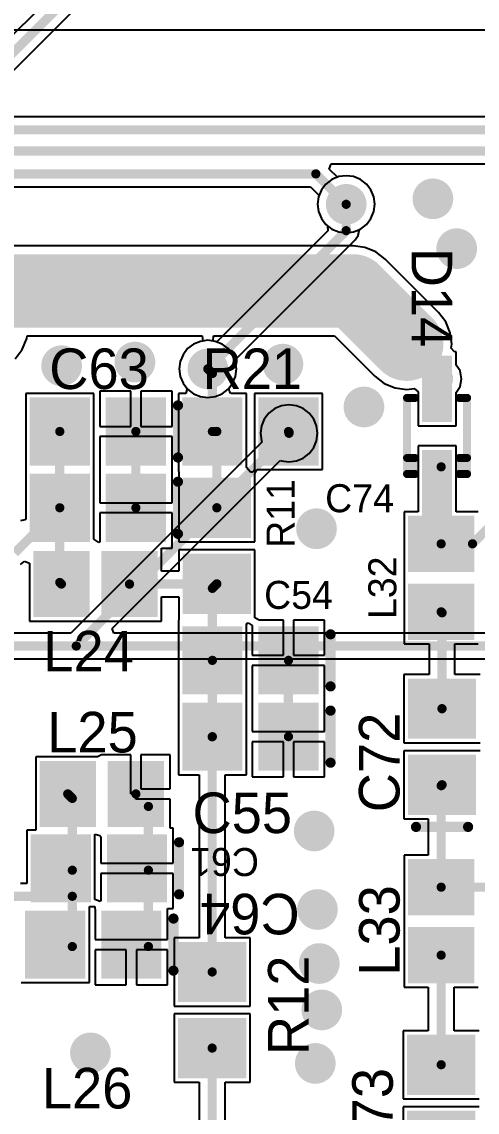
# Model space of a CAD drawing. Header units: millimetres. Extents: x 0 to 7.36, y -3.03 to 0.
# Drawn here: x 4.147 to 4.594, y -2.395 to -1.323 of the extents above; entities that cross this region are included whole.
import ezdxf

# ---------------------------------------------------------------- set-up
doc = ezdxf.new("R2010")
doc.units = ezdxf.units.MM
doc.header["$MEASUREMENT"] = 0
for name, color, linetype in [('BottomLayer', 5, 'Continuous'), ('MultiLayer', 9, 'Continuous'), ('TopLayer', 1, 'Continuous'), ('TopOverlay', 2, 'Continuous'), ('TopPaste', 8, 'Continuous'), ('TopSolder', 216, 'Continuous'), ('ViaHoleLayer', 16, 'Continuous')]:
    doc.layers.add(name, color=color, linetype=linetype)

# ---------------------------------------------------------------- blocks, each defined once
blk = doc.blocks.new('RES_0805_57')
at = {"layer": 'TopLayer'}
for points in [[(-0.063, -0.0295), (-0.0118, -0.0295), (-0.063, 0.0295), (-0.0118, 0.0295)], [(0.0118, -0.0295), (0.063, -0.0295), (0.0118, 0.0295), (0.063, 0.0295)]]:
    blk.add_solid(points, dxfattribs=at)
at = {"layer": 'TopPaste'}
for points in [[(-0.063, -0.0295), (-0.0118, -0.0295), (-0.063, 0.0295), (-0.0118, 0.0295)], [(0.0118, -0.0295), (0.063, -0.0295), (0.0118, 0.0295), (0.063, 0.0295)]]:
    blk.add_solid(points, dxfattribs=at)
at = {"layer": 'TopSolder'}
for points in [[(-0.067, -0.0335), (-0.0078, -0.0335), (-0.067, 0.0335), (-0.0078, 0.0335)], [(0.0078, -0.0335), (0.067, -0.0335), (0.0078, 0.0335), (0.067, 0.0335)]]:
    blk.add_solid(points, dxfattribs=at)
blk = doc.blocks.new('RES_0805_60')
at = {"layer": 'TopLayer'}
for points in [[(-0.063, -0.0295), (-0.0118, -0.0295), (-0.063, 0.0295), (-0.0118, 0.0295)], [(0.0118, -0.0295), (0.063, -0.0295), (0.0118, 0.0295), (0.063, 0.0295)]]:
    blk.add_solid(points, dxfattribs=at)
at = {"layer": 'TopPaste'}
for points in [[(-0.063, -0.0295), (-0.0118, -0.0295), (-0.063, 0.0295), (-0.0118, 0.0295)], [(0.0118, -0.0295), (0.063, -0.0295), (0.0118, 0.0295), (0.063, 0.0295)]]:
    blk.add_solid(points, dxfattribs=at)
at = {"layer": 'TopSolder'}
for points in [[(-0.067, -0.0335), (-0.0078, -0.0335), (-0.067, 0.0335), (-0.0078, 0.0335)], [(0.0078, -0.0335), (0.067, -0.0335), (0.0078, 0.0335), (0.067, 0.0335)]]:
    blk.add_solid(points, dxfattribs=at)
blk = doc.blocks.new('CAP_0805_74')
at = {"layer": 'TopLayer'}
for points in [[(-0.0551, -0.0295), (-0.0039, -0.0295), (-0.0551, 0.0295), (-0.0039, 0.0295)], [(0.0197, -0.0295), (0.0709, -0.0295), (0.0197, 0.0295), (0.0709, 0.0295)]]:
    blk.add_solid(points, dxfattribs=at)
at = {"layer": 'TopOverlay', "const_width": 0.01}
blk.add_lwpolyline([(-0.0709, 0.0256), (-0.0709, -0.0256)], dxfattribs=at)
at = {"layer": 'TopOverlay', "const_width": 0.005}
for points in [[(-0.0734, 0.0256, 1), (-0.0684, 0.0256, 1)], [(-0.0734, -0.0256, 1), (-0.0684, -0.0256, 1)]]:
    blk.add_lwpolyline(points, format="xyb", close=True, dxfattribs=at)
at = {"layer": 'TopPaste'}
for points in [[(-0.0551, -0.0295), (-0.0039, -0.0295), (-0.0551, 0.0295), (-0.0039, 0.0295)], [(0.0197, -0.0295), (0.0709, -0.0295), (0.0197, 0.0295), (0.0709, 0.0295)]]:
    blk.add_solid(points, dxfattribs=at)
at = {"layer": 'TopSolder'}
for points in [[(-0.0591, -0.0335), (0.0001, -0.0335), (-0.0591, 0.0335), (0.0001, 0.0335)], [(0.0157, -0.0335), (0.0749, -0.0335), (0.0157, 0.0335), (0.0749, 0.0335)]]:
    blk.add_solid(points, dxfattribs=at)
blk = doc.blocks.new('RES_0805_139')
at = {"layer": 'TopLayer'}
for points in [[(-0.063, -0.0295), (-0.0118, -0.0295), (-0.063, 0.0295), (-0.0118, 0.0295)], [(0.0118, -0.0295), (0.063, -0.0295), (0.0118, 0.0295), (0.063, 0.0295)]]:
    blk.add_solid(points, dxfattribs=at)
at = {"layer": 'TopPaste'}
for points in [[(-0.063, -0.0295), (-0.0118, -0.0295), (-0.063, 0.0295), (-0.0118, 0.0295)], [(0.0118, -0.0295), (0.063, -0.0295), (0.0118, 0.0295), (0.063, 0.0295)]]:
    blk.add_solid(points, dxfattribs=at)
at = {"layer": 'TopSolder'}
for points in [[(-0.067, -0.0335), (-0.0078, -0.0335), (-0.067, 0.0335), (-0.0078, 0.0335)], [(0.0078, -0.0335), (0.067, -0.0335), (0.0078, 0.0335), (0.067, 0.0335)]]:
    blk.add_solid(points, dxfattribs=at)
blk = doc.blocks.new('CAP_0805_141')
at = {"layer": 'TopLayer'}
for points in [[(-0.0551, -0.0295), (-0.0039, -0.0295), (-0.0551, 0.0295), (-0.0039, 0.0295)], [(0.0197, -0.0295), (0.0709, -0.0295), (0.0197, 0.0295), (0.0709, 0.0295)]]:
    blk.add_solid(points, dxfattribs=at)
at = {"layer": 'TopOverlay', "const_width": 0.01}
blk.add_lwpolyline([(-0.0709, 0.0256), (-0.0709, -0.0256)], dxfattribs=at)
at = {"layer": 'TopOverlay', "const_width": 0.005}
for points in [[(-0.0734, 0.0256, 1), (-0.0684, 0.0256, 1)], [(-0.0734, -0.0256, 1), (-0.0684, -0.0256, 1)]]:
    blk.add_lwpolyline(points, format="xyb", close=True, dxfattribs=at)
at = {"layer": 'TopPaste'}
for points in [[(-0.0551, -0.0295), (-0.0039, -0.0295), (-0.0551, 0.0295), (-0.0039, 0.0295)], [(0.0197, -0.0295), (0.0709, -0.0295), (0.0197, 0.0295), (0.0709, 0.0295)]]:
    blk.add_solid(points, dxfattribs=at)
at = {"layer": 'TopSolder'}
for points in [[(-0.0591, -0.0335), (0.0001, -0.0335), (-0.0591, 0.0335), (0.0001, 0.0335)], [(0.0157, -0.0335), (0.0749, -0.0335), (0.0157, 0.0335), (0.0749, 0.0335)]]:
    blk.add_solid(points, dxfattribs=at)
blk = doc.blocks.new('CAP_0805_146')
at = {"layer": 'TopLayer'}
for points in [[(-0.0551, -0.0295), (-0.0039, -0.0295), (-0.0551, 0.0295), (-0.0039, 0.0295)], [(0.0197, -0.0295), (0.0709, -0.0295), (0.0197, 0.0295), (0.0709, 0.0295)]]:
    blk.add_solid(points, dxfattribs=at)
at = {"layer": 'TopOverlay', "const_width": 0.01}
blk.add_lwpolyline([(-0.0709, 0.0256), (-0.0709, -0.0256)], dxfattribs=at)
at = {"layer": 'TopOverlay', "const_width": 0.005}
for points in [[(-0.0734, 0.0256, 1), (-0.0684, 0.0256, 1)], [(-0.0734, -0.0256, 1), (-0.0684, -0.0256, 1)]]:
    blk.add_lwpolyline(points, format="xyb", close=True, dxfattribs=at)
at = {"layer": 'TopPaste'}
for points in [[(-0.0551, -0.0295), (-0.0039, -0.0295), (-0.0551, 0.0295), (-0.0039, 0.0295)], [(0.0197, -0.0295), (0.0709, -0.0295), (0.0197, 0.0295), (0.0709, 0.0295)]]:
    blk.add_solid(points, dxfattribs=at)
at = {"layer": 'TopSolder'}
for points in [[(-0.0591, -0.0335), (0.0001, -0.0335), (-0.0591, 0.0335), (0.0001, 0.0335)], [(0.0157, -0.0335), (0.0749, -0.0335), (0.0157, 0.0335), (0.0749, 0.0335)]]:
    blk.add_solid(points, dxfattribs=at)
blk = doc.blocks.new('CAP_0805_147')
at = {"layer": 'TopLayer'}
for points in [[(-0.0551, -0.0295), (-0.0039, -0.0295), (-0.0551, 0.0295), (-0.0039, 0.0295)], [(0.0197, -0.0295), (0.0709, -0.0295), (0.0197, 0.0295), (0.0709, 0.0295)]]:
    blk.add_solid(points, dxfattribs=at)
at = {"layer": 'TopOverlay', "const_width": 0.01}
blk.add_lwpolyline([(-0.0709, 0.0256), (-0.0709, -0.0256)], dxfattribs=at)
at = {"layer": 'TopOverlay', "const_width": 0.005}
for points in [[(-0.0734, 0.0256, 1), (-0.0684, 0.0256, 1)], [(-0.0734, -0.0256, 1), (-0.0684, -0.0256, 1)]]:
    blk.add_lwpolyline(points, format="xyb", close=True, dxfattribs=at)
at = {"layer": 'TopPaste'}
for points in [[(-0.0551, -0.0295), (-0.0039, -0.0295), (-0.0551, 0.0295), (-0.0039, 0.0295)], [(0.0197, -0.0295), (0.0709, -0.0295), (0.0197, 0.0295), (0.0709, 0.0295)]]:
    blk.add_solid(points, dxfattribs=at)
at = {"layer": 'TopSolder'}
for points in [[(-0.0591, -0.0335), (0.0001, -0.0335), (-0.0591, 0.0335), (0.0001, 0.0335)], [(0.0157, -0.0335), (0.0749, -0.0335), (0.0157, 0.0335), (0.0749, 0.0335)]]:
    blk.add_solid(points, dxfattribs=at)
blk = doc.blocks.new('SOD_323_192')
at = {"layer": 'TopLayer'}
for points in [[(-0.0748, -0.0108), (-0.0177, -0.0108), (-0.0748, 0.0108), (-0.0177, 0.0108)], [(0.0177, -0.0108), (0.0748, -0.0108), (0.0177, 0.0108), (0.0748, 0.0108)]]:
    blk.add_solid(points, dxfattribs=at)
at = {"layer": 'TopOverlay', "const_width": 0.00787}
for points in [[(0.0374, 0.0295), (-0.0374, 0.0295)], [(-0.0374, 0.0217), (-0.0374, 0.0295)], [(0.0217, 0.0217), (0.0217, 0.0295)], [(0.0374, 0.0217), (0.0374, 0.0295)], [(0.0374, 0.0217), (0.0217, 0.0217)], [(-0.0374, -0.0295), (-0.0374, -0.0217)], [(0.0374, -0.0217), (0.0217, -0.0217)], [(0.0217, -0.0295), (0.0217, -0.0217)], [(0.0374, -0.0295), (0.0374, -0.0217)], [(0.0374, -0.0295), (-0.0374, -0.0295)]]:
    blk.add_lwpolyline(points, dxfattribs=at)
at = {"layer": 'TopOverlay', "const_width": 0.00394}
for points in [[(-0.0394, 0.0295, 1), (-0.0354, 0.0295, 1)], [(-0.0394, 0.0295, 1), (-0.0354, 0.0295, 1)], [(0.0197, 0.0295, 1), (0.0236, 0.0295, 1)], [(0.0354, 0.0295, 1), (0.0394, 0.0295, 1)], [(0.0354, 0.0295, 1), (0.0394, 0.0295, 1)], [(-0.0394, 0.0217, 1), (-0.0354, 0.0217, 1)], [(0.0197, 0.0217, 1), (0.0236, 0.0217, 1)], [(0.0197, 0.0217, 1), (0.0236, 0.0217, 1)], [(0.0354, 0.0217, 1), (0.0394, 0.0217, 1)], [(0.0354, 0.0217, 1), (0.0394, 0.0217, 1)], [(-0.0394, -0.0217, 1), (-0.0354, -0.0217, 1)], [(0.0197, -0.0217, 1), (0.0236, -0.0217, 1)], [(0.0197, -0.0217, 1), (0.0236, -0.0217, 1)], [(0.0354, -0.0217, 1), (0.0394, -0.0217, 1)], [(0.0354, -0.0217, 1), (0.0394, -0.0217, 1)], [(-0.0394, -0.0295, 1), (-0.0354, -0.0295, 1)], [(-0.0394, -0.0295, 1), (-0.0354, -0.0295, 1)], [(0.0197, -0.0295, 1), (0.0236, -0.0295, 1)], [(0.0354, -0.0295, 1), (0.0394, -0.0295, 1)], [(0.0354, -0.0295, 1), (0.0394, -0.0295, 1)]]:
    blk.add_lwpolyline(points, format="xyb", close=True, dxfattribs=at)
at = {"layer": 'TopPaste'}
for points in [[(-0.0748, -0.0108), (-0.0177, -0.0108), (-0.0748, 0.0108), (-0.0177, 0.0108)], [(0.0177, -0.0108), (0.0748, -0.0108), (0.0177, 0.0108), (0.0748, 0.0108)]]:
    blk.add_solid(points, dxfattribs=at)
at = {"layer": 'TopSolder'}
for points in [[(-0.0788, -0.0148), (-0.0137, -0.0148), (-0.0788, 0.0148), (-0.0137, 0.0148)], [(0.0137, -0.0148), (0.0788, -0.0148), (0.0137, 0.0148), (0.0788, 0.0148)]]:
    blk.add_solid(points, dxfattribs=at)
blk = doc.blocks.new('IND_0805_212')
at = {"layer": 'TopLayer'}
for points in [[(-0.0571, -0.0285), (-0.0098, -0.0285), (-0.0571, 0.0285), (-0.0098, 0.0285)], [(0.0098, -0.0285), (0.0571, -0.0285), (0.0098, 0.0285), (0.0571, 0.0285)]]:
    blk.add_solid(points, dxfattribs=at)
at = {"layer": 'TopPaste'}
for points in [[(-0.0571, -0.0285), (-0.0098, -0.0285), (-0.0571, 0.0285), (-0.0098, 0.0285)], [(0.0098, -0.0285), (0.0571, -0.0285), (0.0098, 0.0285), (0.0571, 0.0285)]]:
    blk.add_solid(points, dxfattribs=at)
at = {"layer": 'TopSolder'}
for points in [[(-0.0611, -0.0325), (-0.0058, -0.0325), (-0.0611, 0.0325), (-0.0058, 0.0325)], [(0.0058, -0.0325), (0.0611, -0.0325), (0.0058, 0.0325), (0.0611, 0.0325)]]:
    blk.add_solid(points, dxfattribs=at)
blk = doc.blocks.new('CAP_0805_214')
at = {"layer": 'TopLayer'}
for points in [[(-0.0551, -0.0295), (-0.0039, -0.0295), (-0.0551, 0.0295), (-0.0039, 0.0295)], [(0.0197, -0.0295), (0.0709, -0.0295), (0.0197, 0.0295), (0.0709, 0.0295)]]:
    blk.add_solid(points, dxfattribs=at)
at = {"layer": 'TopOverlay', "const_width": 0.01}
blk.add_lwpolyline([(-0.0709, 0.0256), (-0.0709, -0.0256)], dxfattribs=at)
at = {"layer": 'TopOverlay', "const_width": 0.005}
for points in [[(-0.0734, 0.0256, 1), (-0.0684, 0.0256, 1)], [(-0.0734, -0.0256, 1), (-0.0684, -0.0256, 1)]]:
    blk.add_lwpolyline(points, format="xyb", close=True, dxfattribs=at)
at = {"layer": 'TopPaste'}
for points in [[(-0.0551, -0.0295), (-0.0039, -0.0295), (-0.0551, 0.0295), (-0.0039, 0.0295)], [(0.0197, -0.0295), (0.0709, -0.0295), (0.0197, 0.0295), (0.0709, 0.0295)]]:
    blk.add_solid(points, dxfattribs=at)
at = {"layer": 'TopSolder'}
for points in [[(-0.0591, -0.0335), (0.0001, -0.0335), (-0.0591, 0.0335), (0.0001, 0.0335)], [(0.0157, -0.0335), (0.0749, -0.0335), (0.0157, 0.0335), (0.0749, 0.0335)]]:
    blk.add_solid(points, dxfattribs=at)
blk = doc.blocks.new('IND_0805_215')
at = {"layer": 'TopLayer'}
for points in [[(-0.0571, -0.0285), (-0.0098, -0.0285), (-0.0571, 0.0285), (-0.0098, 0.0285)], [(0.0098, -0.0285), (0.0571, -0.0285), (0.0098, 0.0285), (0.0571, 0.0285)]]:
    blk.add_solid(points, dxfattribs=at)
at = {"layer": 'TopPaste'}
for points in [[(-0.0571, -0.0285), (-0.0098, -0.0285), (-0.0571, 0.0285), (-0.0098, 0.0285)], [(0.0098, -0.0285), (0.0571, -0.0285), (0.0098, 0.0285), (0.0571, 0.0285)]]:
    blk.add_solid(points, dxfattribs=at)
at = {"layer": 'TopSolder'}
for points in [[(-0.0611, -0.0325), (-0.0058, -0.0325), (-0.0611, 0.0325), (-0.0058, 0.0325)], [(0.0058, -0.0325), (0.0611, -0.0325), (0.0058, 0.0325), (0.0611, 0.0325)]]:
    blk.add_solid(points, dxfattribs=at)
blk = doc.blocks.new('CAP_0805_217')
at = {"layer": 'TopLayer'}
for points in [[(-0.0551, -0.0295), (-0.0039, -0.0295), (-0.0551, 0.0295), (-0.0039, 0.0295)], [(0.0197, -0.0295), (0.0709, -0.0295), (0.0197, 0.0295), (0.0709, 0.0295)]]:
    blk.add_solid(points, dxfattribs=at)
at = {"layer": 'TopOverlay', "const_width": 0.01}
blk.add_lwpolyline([(-0.0709, 0.0256), (-0.0709, -0.0256)], dxfattribs=at)
at = {"layer": 'TopOverlay', "const_width": 0.005}
for points in [[(-0.0734, 0.0256, 1), (-0.0684, 0.0256, 1)], [(-0.0734, -0.0256, 1), (-0.0684, -0.0256, 1)]]:
    blk.add_lwpolyline(points, format="xyb", close=True, dxfattribs=at)
at = {"layer": 'TopPaste'}
for points in [[(-0.0551, -0.0295), (-0.0039, -0.0295), (-0.0551, 0.0295), (-0.0039, 0.0295)], [(0.0197, -0.0295), (0.0709, -0.0295), (0.0197, 0.0295), (0.0709, 0.0295)]]:
    blk.add_solid(points, dxfattribs=at)
at = {"layer": 'TopSolder'}
for points in [[(-0.0591, -0.0335), (0.0001, -0.0335), (-0.0591, 0.0335), (0.0001, 0.0335)], [(0.0157, -0.0335), (0.0749, -0.0335), (0.0157, 0.0335), (0.0749, 0.0335)]]:
    blk.add_solid(points, dxfattribs=at)
blk = doc.blocks.new('IND_0805_260')
at = {"layer": 'TopLayer'}
for points in [[(-0.0571, -0.0285), (-0.0098, -0.0285), (-0.0571, 0.0285), (-0.0098, 0.0285)], [(0.0098, -0.0285), (0.0571, -0.0285), (0.0098, 0.0285), (0.0571, 0.0285)]]:
    blk.add_solid(points, dxfattribs=at)
at = {"layer": 'TopPaste'}
for points in [[(-0.0571, -0.0285), (-0.0098, -0.0285), (-0.0571, 0.0285), (-0.0098, 0.0285)], [(0.0098, -0.0285), (0.0571, -0.0285), (0.0098, 0.0285), (0.0571, 0.0285)]]:
    blk.add_solid(points, dxfattribs=at)
at = {"layer": 'TopSolder'}
for points in [[(-0.0611, -0.0325), (-0.0058, -0.0325), (-0.0611, 0.0325), (-0.0058, 0.0325)], [(0.0058, -0.0325), (0.0611, -0.0325), (0.0058, 0.0325), (0.0611, 0.0325)]]:
    blk.add_solid(points, dxfattribs=at)
blk = doc.blocks.new('CAP_0805_261')
at = {"layer": 'TopLayer'}
for points in [[(-0.0551, -0.0295), (-0.0039, -0.0295), (-0.0551, 0.0295), (-0.0039, 0.0295)], [(0.0197, -0.0295), (0.0709, -0.0295), (0.0197, 0.0295), (0.0709, 0.0295)]]:
    blk.add_solid(points, dxfattribs=at)
at = {"layer": 'TopOverlay', "const_width": 0.01}
blk.add_lwpolyline([(-0.0709, 0.0256), (-0.0709, -0.0256)], dxfattribs=at)
at = {"layer": 'TopOverlay', "const_width": 0.005}
for points in [[(-0.0734, 0.0256, 1), (-0.0684, 0.0256, 1)], [(-0.0734, -0.0256, 1), (-0.0684, -0.0256, 1)]]:
    blk.add_lwpolyline(points, format="xyb", close=True, dxfattribs=at)
at = {"layer": 'TopPaste'}
for points in [[(-0.0551, -0.0295), (-0.0039, -0.0295), (-0.0551, 0.0295), (-0.0039, 0.0295)], [(0.0197, -0.0295), (0.0709, -0.0295), (0.0197, 0.0295), (0.0709, 0.0295)]]:
    blk.add_solid(points, dxfattribs=at)
at = {"layer": 'TopSolder'}
for points in [[(-0.0591, -0.0335), (0.0001, -0.0335), (-0.0591, 0.0335), (0.0001, 0.0335)], [(0.0157, -0.0335), (0.0749, -0.0335), (0.0157, 0.0335), (0.0749, 0.0335)]]:
    blk.add_solid(points, dxfattribs=at)
blk = doc.blocks.new('CAP_0805_262')
at = {"layer": 'TopLayer'}
for points in [[(-0.0551, -0.0295), (-0.0039, -0.0295), (-0.0551, 0.0295), (-0.0039, 0.0295)], [(0.0197, -0.0295), (0.0709, -0.0295), (0.0197, 0.0295), (0.0709, 0.0295)]]:
    blk.add_solid(points, dxfattribs=at)
at = {"layer": 'TopOverlay', "const_width": 0.01}
blk.add_lwpolyline([(-0.0709, 0.0256), (-0.0709, -0.0256)], dxfattribs=at)
at = {"layer": 'TopOverlay', "const_width": 0.005}
for points in [[(-0.0734, 0.0256, 1), (-0.0684, 0.0256, 1)], [(-0.0734, -0.0256, 1), (-0.0684, -0.0256, 1)]]:
    blk.add_lwpolyline(points, format="xyb", close=True, dxfattribs=at)
at = {"layer": 'TopPaste'}
for points in [[(-0.0551, -0.0295), (-0.0039, -0.0295), (-0.0551, 0.0295), (-0.0039, 0.0295)], [(0.0197, -0.0295), (0.0709, -0.0295), (0.0197, 0.0295), (0.0709, 0.0295)]]:
    blk.add_solid(points, dxfattribs=at)
at = {"layer": 'TopSolder'}
for points in [[(-0.0591, -0.0335), (0.0001, -0.0335), (-0.0591, 0.0335), (0.0001, 0.0335)], [(0.0157, -0.0335), (0.0749, -0.0335), (0.0157, 0.0335), (0.0749, 0.0335)]]:
    blk.add_solid(points, dxfattribs=at)
blk = doc.blocks.new('IND_0805_263')
at = {"layer": 'TopLayer'}
for points in [[(-0.0571, -0.0285), (-0.0098, -0.0285), (-0.0571, 0.0285), (-0.0098, 0.0285)], [(0.0098, -0.0285), (0.0571, -0.0285), (0.0098, 0.0285), (0.0571, 0.0285)]]:
    blk.add_solid(points, dxfattribs=at)
at = {"layer": 'TopPaste'}
for points in [[(-0.0571, -0.0285), (-0.0098, -0.0285), (-0.0571, 0.0285), (-0.0098, 0.0285)], [(0.0098, -0.0285), (0.0571, -0.0285), (0.0098, 0.0285), (0.0571, 0.0285)]]:
    blk.add_solid(points, dxfattribs=at)
at = {"layer": 'TopSolder'}
for points in [[(-0.0611, -0.0325), (-0.0058, -0.0325), (-0.0611, 0.0325), (-0.0058, 0.0325)], [(0.0058, -0.0325), (0.0611, -0.0325), (0.0058, 0.0325), (0.0611, 0.0325)]]:
    blk.add_solid(points, dxfattribs=at)

msp = doc.modelspace()

# ---------------------------------------------------------------- linework, layer by layer
at = {"layer": 'BottomLayer'}
for p, q in [((3.5491, -1.3308), (4.8344, -1.3308)), ((4.4516, -1.4779), (4.4458, -1.4824)), ((4.4584, -1.4751), (4.4516, -1.4779)), ((4.4657, -1.4742), (4.4584, -1.4751)), ((4.4729, -1.4751), (4.4657, -1.4742)), ((4.4797, -1.4779), (4.4729, -1.4751)), ((4.4855, -1.4824), (4.4797, -1.4779)), ((4.4413, -1.4882), (4.4385, -1.495)), ((4.4458, -1.4824), (4.4413, -1.4882)), ((4.49, -1.4882), (4.4855, -1.4824)), ((4.4928, -1.495), (4.49, -1.4882)), ((4.4385, -1.495), (4.4375, -1.5023)), ((4.4938, -1.5023), (4.4928, -1.495)), ((4.4375, -1.5023), (4.4385, -1.5095)), ((4.4385, -1.5095), (4.4413, -1.5163)), ((4.49, -1.5163), (4.4928, -1.5095)), ((4.4928, -1.5095), (4.4938, -1.5023)), ((4.4413, -1.5163), (4.4458, -1.5222)), ((4.4855, -1.5222), (4.49, -1.5163)), ((4.4476, -1.5283), (4.3384, -1.6375)), ((4.4458, -1.5222), (4.4473, -1.5233)), ((4.4473, -1.5233), (4.4476, -1.5283)), ((4.4773, -1.533), (4.4783, -1.5282)), ((4.4783, -1.5272), (4.4797, -1.5266)), ((4.4783, -1.5282), (4.4783, -1.5272)), ((4.4797, -1.5266), (4.4855, -1.5222)), ((4.3563, -1.6554), (4.4746, -1.5371)), ((4.4746, -1.5371), (4.4773, -1.533)), ((4.3156, -1.6398), (4.3098, -1.6442)), ((4.3224, -1.637), (4.3156, -1.6398)), ((4.3297, -1.636), (4.3224, -1.637)), ((4.337, -1.637), (4.3297, -1.636)), ((4.3384, -1.6375), (4.337, -1.637)), ((4.3053, -1.6501), (4.3025, -1.6568)), ((4.3098, -1.6442), (4.3053, -1.6501)), ((4.3025, -1.6568), (4.3016, -1.6641)), ((4.3569, -1.6568), (4.3563, -1.6554)), ((4.3578, -1.6641), (4.3569, -1.6568)), ((4.3016, -1.6641), (4.3025, -1.6714)), ((4.3025, -1.6714), (4.3053, -1.6782)), ((4.354, -1.6782), (4.3569, -1.6714)), ((4.3569, -1.6714), (4.3578, -1.6641)), ((4.3053, -1.6782), (4.3098, -1.684)), ((4.3496, -1.684), (4.354, -1.6782)), ((4.3098, -1.684), (4.3156, -1.6885)), ((4.3156, -1.6885), (4.3224, -1.6913)), ((4.3224, -1.6913), (4.3297, -1.6922)), ((4.3297, -1.6922), (4.337, -1.6913)), ((4.337, -1.6913), (4.3438, -1.6885)), ((4.3438, -1.6885), (4.3496, -1.684)), ((4.3954, -1.7031), (4.3896, -1.7075)), ((4.4022, -1.7003), (4.3954, -1.7031)), ((4.4094, -1.6993), (4.4022, -1.7003)), ((4.4167, -1.7003), (4.4094, -1.6993)), ((4.4235, -1.7031), (4.4167, -1.7003)), ((4.4293, -1.7075), (4.4235, -1.7031)), ((4.3851, -1.7134), (4.3823, -1.7202)), ((4.3896, -1.7075), (4.3851, -1.7134)), ((4.4338, -1.7134), (4.4293, -1.7075)), ((4.4366, -1.7202), (4.4338, -1.7134)), ((4.3823, -1.7202), (4.3813, -1.7274)), ((4.4376, -1.7274), (4.4366, -1.7202)), ((4.3829, -1.7361), (4.1951, -1.9239)), ((4.3813, -1.7274), (4.3823, -1.7347)), ((4.3823, -1.7347), (4.3829, -1.7361)), ((4.4338, -1.7415), (4.4366, -1.7347)), ((4.4366, -1.7347), (4.4376, -1.7274)), ((4.4293, -1.7473), (4.4338, -1.7415)), ((4.2355, -1.9192), (4.4008, -1.754)), ((4.4008, -1.754), (4.4022, -1.7546)), ((4.4022, -1.7546), (4.4094, -1.7555)), ((4.4094, -1.7555), (4.4167, -1.7546)), ((4.4167, -1.7546), (4.4235, -1.7518)), ((4.4235, -1.7518), (4.4293, -1.7473)), ((4.1951, -1.9239), (3.7477, -1.9239)), ((4.2374, -1.9239), (4.2355, -1.9192)), ((4.6181, -1.9239), (4.2374, -1.9239)), ((1.1136, -1.9491), (4.6234, -1.9491))]:
    msp.add_line(p, q, dxfattribs=at)
for points, const_width in [([(4.5409, -1.4969, 1), (4.5609, -1.4969, 1)], 0.02), ([(4.4557, -1.5023, 1), (4.4757, -1.5023, 1)], 0.02), ([(4.4634, -1.5023, 1), (4.4679, -1.5023, 1)], 0.00453), ([(4.4634, -1.5282, 1), (4.4679, -1.5282, 1)], 0.00453), ([(4.4634, -1.5282, 1), (4.4679, -1.5282, 1)], 0.00453), ([(4.5643, -1.5459, 1), (4.5843, -1.5459, 1)], 0.02), ([(4.248, -1.6574, 1), (4.268, -1.6574, 1)], 0.02), ([(4.3935, -1.6594, 1), (4.4135, -1.6594, 1)], 0.02), ([(4.1759, -1.661, 1), (4.1959, -1.661, 1)], 0.02), ([(4.3197, -1.6641, 1), (4.3397, -1.6641, 1)], 0.02), ([(4.3274, -1.6641, 1), (4.332, -1.6641, 1)], 0.00453), ([(4.4731, -1.7015, 1), (4.4931, -1.7015, 1)], 0.02), ([(4.3994, -1.7274, 1), (4.4194, -1.7274, 1)], 0.02), ([(4.4072, -1.7274, 1), (4.4117, -1.7274, 1)], 0.00453), ([(4.4265, -1.8212, 1), (4.4465, -1.8212, 1)], 0.02), ([(4.1981, -1.9365, 1), (4.2026, -1.9365, 1)], 0.00453), ([(4.1981, -1.9365, 1), (4.2026, -1.9365, 1)], 0.00453), ([(4.4242, -2.1183, 1), (4.4442, -2.1183, 1)], 0.02), ([(4.4274, -2.1955, 1), (4.4474, -2.1955, 1)], 0.02), ([(4.4292, -2.2486, 1), (4.4492, -2.2486, 1)], 0.02), ([(4.4317, -2.2942, 1), (4.4517, -2.2942, 1)], 0.02), ([(4.2043, -2.3364, 1), (4.2243, -2.3364, 1)], 0.02), ([(4.4253, -2.3468, 1), (4.4453, -2.3468, 1)], 0.02)]:
    msp.add_lwpolyline(points, format="xyb", close=True, dxfattribs=dict(at, const_width=const_width))
at = {"layer": 'BottomLayer', "const_width": 0.00906}
for points in [[(4.4657, -1.5282), (4.4657, -1.5023)], [(4.3297, -1.6641), (4.4657, -1.5282)], [(4.2004, -1.9365), (4.4094, -1.7274)], [(1.0887, -1.9365), (4.6234, -1.9365)], [(1.0887, -1.9365), (4.2004, -1.9365)]]:
    msp.add_lwpolyline(points, dxfattribs=at)
at = {"layer": 'MultiLayer', "const_width": 0.02}
for points in [[(4.5409, -1.4969, 1), (4.5609, -1.4969, 1)], [(4.4557, -1.5023, 1), (4.4757, -1.5023, 1)], [(4.5643, -1.5459, 1), (4.5843, -1.5459, 1)], [(4.248, -1.6574, 1), (4.268, -1.6574, 1)], [(4.3935, -1.6594, 1), (4.4135, -1.6594, 1)], [(4.1759, -1.661, 1), (4.1959, -1.661, 1)], [(4.3197, -1.6641, 1), (4.3397, -1.6641, 1)], [(4.4731, -1.7015, 1), (4.4931, -1.7015, 1)], [(4.3994, -1.7274, 1), (4.4194, -1.7274, 1)], [(4.4265, -1.8212, 1), (4.4465, -1.8212, 1)], [(4.4242, -2.1183, 1), (4.4442, -2.1183, 1)], [(4.4274, -2.1955, 1), (4.4474, -2.1955, 1)], [(4.4292, -2.2486, 1), (4.4492, -2.2486, 1)], [(4.4317, -2.2942, 1), (4.4517, -2.2942, 1)], [(4.2043, -2.3364, 1), (4.2243, -2.3364, 1)], [(4.4253, -2.3468, 1), (4.4453, -2.3468, 1)]]:
    msp.add_lwpolyline(points, format="xyb", close=True, dxfattribs=at)
at = {"layer": 'TopLayer'}
for p, q in [((4.5005, -0.9731), (4.1158, -1.3578)), ((4.13, -1.3793), (4.495, -1.0144)), ((4.8316, -1.4164), (3.9307, -1.4164)), ((4.4489, -1.4676), (4.451, -1.4626)), ((4.457, -1.4757), (4.4489, -1.4676)), ((4.451, -1.4626), (4.7484, -1.4626)), ((4.4584, -1.4751), (4.457, -1.4757)), ((4.4657, -1.4742), (4.4584, -1.4751)), ((4.4729, -1.4751), (4.4657, -1.4742)), ((4.4797, -1.4779), (4.4729, -1.4751)), ((4.4855, -1.4824), (4.4797, -1.4779)), ((4.0099, -1.4851), (4.4306, -1.4851)), ((4.4306, -1.4851), (4.4391, -1.4936)), ((4.49, -1.4882), (4.4855, -1.4824)), ((4.4928, -1.495), (4.49, -1.4882)), ((4.4385, -1.495), (4.4375, -1.5023)), ((4.4391, -1.4936), (4.4385, -1.495)), ((4.4938, -1.5023), (4.4928, -1.495)), ((4.4375, -1.5023), (4.4385, -1.5095)), ((4.4385, -1.5095), (4.4413, -1.5163)), ((4.49, -1.5163), (4.4928, -1.5095)), ((4.4928, -1.5095), (4.4938, -1.5023)), ((4.4413, -1.5163), (4.4458, -1.5222)), ((4.4855, -1.5222), (4.49, -1.5163)), ((4.4458, -1.5222), (4.4516, -1.5266)), ((4.4516, -1.5266), (4.4584, -1.5294)), ((4.4584, -1.5294), (4.4657, -1.5304)), ((4.4657, -1.5304), (4.4729, -1.5294)), ((4.4729, -1.5294), (4.4797, -1.5266)), ((4.4797, -1.5266), (4.4855, -1.5222)), ((4.4726, -1.5431), (3.0232, -1.5431)), ((4.4841, -1.5446), (4.4726, -1.5431)), ((4.4948, -1.5491), (4.4841, -1.5446)), ((4.5039, -1.5561), (4.4948, -1.5491)), ((4.5565, -1.6086), (4.5039, -1.5561)), ((4.5635, -1.6178), (4.5565, -1.6086)), ((4.568, -1.6285), (4.5635, -1.6178)), ((4.5695, -1.6399), (4.568, -1.6285)), ((4.1473, -1.645), (4.1517, -1.6343)), ((4.1517, -1.6343), (4.1521, -1.6317)), ((4.1521, -1.6317), (4.3242, -1.6317)), ((4.3156, -1.6398), (4.3098, -1.6442)), ((4.3224, -1.637), (4.3156, -1.6398)), ((4.3246, -1.6367), (4.3224, -1.637)), ((4.3242, -1.6317), (4.3246, -1.6367)), ((4.3348, -1.6367), (4.3351, -1.6317)), ((4.337, -1.637), (4.3348, -1.6367)), ((4.3351, -1.6317), (4.4543, -1.6317)), ((4.3438, -1.6398), (4.337, -1.637)), ((4.3496, -1.6442), (4.3438, -1.6398)), ((4.4543, -1.6317), (4.4939, -1.6713)), ((4.1402, -1.6542), (4.1473, -1.645)), ((4.3053, -1.6501), (4.3025, -1.6568)), ((4.3098, -1.6442), (4.3053, -1.6501)), ((4.354, -1.6501), (4.3496, -1.6442)), ((4.3569, -1.6568), (4.354, -1.6501)), ((4.569, -1.6436), (4.5695, -1.6399)), ((4.5723, -1.6473), (4.569, -1.6436)), ((4.5737, -1.6473), (4.5723, -1.6473)), ((4.5737, -1.6603), (4.5737, -1.6473)), ((4.3025, -1.6568), (4.3016, -1.6641)), ((4.3578, -1.6641), (4.3569, -1.6568)), ((4.5776, -1.6661), (4.5737, -1.6603)), ((4.3016, -1.6641), (4.3025, -1.6714)), ((4.3025, -1.6714), (4.3053, -1.6782)), ((4.354, -1.6782), (4.3569, -1.6714)), ((4.3569, -1.6714), (4.3578, -1.6641)), ((4.4939, -1.6713), (4.5031, -1.6783)), ((4.5791, -1.6738), (4.5776, -1.6661)), ((4.3053, -1.6782), (4.3092, -1.6832)), ((4.3502, -1.6832), (4.354, -1.6782)), ((4.5031, -1.6783), (4.5137, -1.6827)), ((4.5137, -1.6827), (4.5252, -1.6842)), ((4.5737, -1.6872), (4.5776, -1.6815)), ((4.5776, -1.6815), (4.5791, -1.6738)), ((4.2176, -1.6882), (4.1507, -1.6882)), ((4.1507, -1.6882), (4.1507, -1.763)), ((4.2176, -1.763), (4.2176, -1.6882)), ((4.2539, -1.6861), (4.2234, -1.6861)), ((4.2234, -1.6861), (4.2234, -1.7206)), ((4.2539, -1.7206), (4.2539, -1.6861)), ((4.2945, -1.6861), (4.2639, -1.6861)), ((4.2639, -1.6861), (4.2639, -1.7206)), ((4.2945, -1.7206), (4.2945, -1.6861)), ((4.3079, -1.6882), (4.3007, -1.6882)), ((4.3007, -1.6882), (4.3007, -1.7624)), ((4.3092, -1.6832), (4.3079, -1.6882)), ((4.3509, -1.6861), (4.3502, -1.6832)), ((4.3523, -1.6882), (4.3509, -1.6861)), ((4.3676, -1.6882), (4.3523, -1.6882)), ((4.3676, -1.7611), (4.3676, -1.6882)), ((4.4424, -1.6882), (4.3755, -1.6882)), ((4.3755, -1.6882), (4.3755, -1.7591)), ((4.4424, -1.763), (4.4424, -1.6882)), ((4.5252, -1.6842), (4.5325, -1.6833)), ((4.5325, -1.6833), (4.5363, -1.6866)), ((4.5363, -1.6866), (4.5363, -1.7202)), ((4.5737, -1.7202), (4.5737, -1.6872)), ((4.2234, -1.7206), (4.2539, -1.7206)), ((4.2639, -1.7206), (4.2945, -1.7206)), ((4.5363, -1.7202), (4.5737, -1.7202)), ((4.2589, -1.7306), (4.2234, -1.7306)), ((4.2234, -1.7306), (4.2234, -1.7652)), ((4.2945, -1.7306), (4.2589, -1.7306)), ((4.2945, -1.7652), (4.2945, -1.7306)), ((4.5737, -1.7398), (4.5363, -1.7398)), ((4.5363, -1.7398), (4.5363, -1.8045)), ((4.5737, -1.8045), (4.5737, -1.7398)), ((4.1507, -1.763), (4.1507, -1.763)), ((4.1507, -1.763), (4.1507, -1.7632)), ((4.1507, -1.7632), (4.1507, -1.7632)), ((4.1507, -1.7632), (4.1507, -1.8118)), ((4.2176, -1.7632), (4.2176, -1.763)), ((4.2176, -1.763), (4.2176, -1.763)), ((4.2176, -1.8314), (4.2176, -1.7632)), ((4.2176, -1.7632), (4.2176, -1.7632)), ((4.2234, -1.7652), (4.2234, -1.7956)), ((4.2945, -1.7956), (4.2945, -1.7652)), ((4.3007, -1.7624), (4.3007, -1.763)), ((4.3007, -1.763), (4.3007, -1.763)), ((4.3007, -1.763), (4.3011, -1.7672)), ((4.3011, -1.7672), (4.3011, -1.7672)), ((4.3011, -1.7672), (4.3011, -1.8341)), ((4.3716, -1.7656), (4.3676, -1.7611)), ((4.374, -1.7656), (4.3716, -1.7656)), ((4.3743, -1.7654), (4.374, -1.7656)), ((4.3755, -1.763), (4.3743, -1.7654)), ((4.3755, -1.7591), (4.3755, -1.763)), ((4.3759, -1.7672), (4.3779, -1.7632)), ((4.3759, -1.7711), (4.3759, -1.7672)), ((4.3779, -1.7632), (4.3782, -1.763)), ((4.3782, -1.763), (4.3801, -1.763)), ((4.3801, -1.763), (4.3805, -1.763)), ((4.3805, -1.763), (4.4424, -1.763)), ((4.3759, -1.8341), (4.3759, -1.7711)), ((4.2234, -1.7956), (4.2589, -1.7956)), ((4.2589, -1.7956), (4.2945, -1.7956)), ((4.2589, -1.8056), (4.2234, -1.8056)), ((4.2234, -1.8056), (4.2234, -1.8344)), ((4.2945, -1.8056), (4.2589, -1.8056)), ((4.2945, -1.8402), (4.2945, -1.8056)), ((4.5363, -1.8045), (4.5226, -1.8045)), ((4.5226, -1.8045), (4.5226, -1.8664)), ((4.5954, -1.8045), (4.5737, -1.8045)), ((4.1499, -1.8123), (4.1454, -1.8135)), ((4.1507, -1.8118), (4.1499, -1.8123)), ((4.2226, -1.8347), (4.2176, -1.8314)), ((4.2233, -1.8344), (4.2226, -1.8347)), ((4.2234, -1.8344), (4.2233, -1.8344)), ((4.2842, -1.863), (4.2842, -1.8402)), ((4.2842, -1.8402), (4.2945, -1.8402)), ((4.3011, -1.8341), (4.3759, -1.8341)), ((4.3759, -1.842), (4.3011, -1.842)), ((4.3011, -1.842), (4.3011, -1.863)), ((4.3759, -1.9069), (4.3759, -1.842)), ((4.1454, -1.8562), (4.1487, -1.8539)), ((4.1487, -1.8539), (4.1496, -1.853)), ((4.1496, -1.853), (4.1543, -1.8549)), ((4.1543, -1.8549), (4.1543, -1.9121)), ((4.3011, -1.863), (4.2842, -1.863)), ((4.5226, -1.8664), (4.5226, -1.8675)), ((4.5226, -1.8675), (4.5226, -1.8714)), ((4.5226, -1.8714), (4.5226, -1.8725)), ((4.5226, -1.8725), (4.5226, -1.9344)), ((4.2842, -1.9121), (4.2842, -1.8883)), ((4.2842, -1.8883), (4.3011, -1.8883)), ((4.3011, -1.8883), (4.3011, -1.9089)), ((4.3759, -1.9089), (4.3759, -1.9069)), ((4.1543, -1.9121), (4.2162, -1.9121)), ((4.2162, -1.9121), (4.2173, -1.9121)), ((4.2173, -1.9121), (4.2212, -1.9121)), ((4.2212, -1.9121), (4.2223, -1.9121)), ((4.2223, -1.9121), (4.2842, -1.9121)), ((4.3011, -1.9089), (4.3007, -1.9132)), ((4.3007, -1.9132), (4.3007, -1.9132)), ((4.3007, -1.9132), (4.3007, -1.9137)), ((4.3007, -1.9137), (4.3007, -1.988)), ((4.3011, -1.9089), (4.3011, -1.9089)), ((4.3676, -1.9148), (4.3693, -1.9136)), ((4.3676, -1.988), (4.3676, -1.9148)), ((4.3693, -1.9136), (4.3734, -1.9164)), ((4.3734, -1.9164), (4.3734, -1.9456)), ((4.38, -1.9111), (4.3759, -1.9089)), ((4.4039, -1.9111), (4.38, -1.9111)), ((4.4039, -1.9456), (4.4039, -1.9111)), ((4.4445, -1.9111), (4.4139, -1.9111)), ((4.4139, -1.9111), (4.4139, -1.9456)), ((4.4445, -1.9456), (4.4445, -1.9111)), ((4.5226, -1.9344), (4.5473, -1.9344)), ((4.5473, -1.9344), (4.5473, -1.9646)), ((4.5725, -1.9646), (4.5725, -1.9344)), ((4.5725, -1.9344), (4.5954, -1.9344)), ((4.3734, -1.9456), (4.4039, -1.9456)), ((4.4139, -1.9456), (4.4445, -1.9456)), ((4.4089, -1.9556), (4.3734, -1.9556)), ((4.3734, -1.9556), (4.3734, -1.9902)), ((4.4445, -1.9556), (4.4089, -1.9556)), ((4.4445, -1.9902), (4.4445, -1.9556)), ((4.5473, -1.9646), (4.5225, -1.9646)), ((4.5225, -1.9646), (4.5225, -2.0315)), ((4.5973, -1.9646), (4.5725, -1.9646)), ((4.3007, -1.988), (4.3007, -1.988)), ((4.3007, -1.988), (4.3007, -1.9882)), ((4.3007, -1.9882), (4.3007, -1.9882)), ((4.3007, -1.9882), (4.3007, -2.063)), ((4.3676, -1.9882), (4.3676, -1.988)), ((4.3676, -1.988), (4.3676, -1.988)), ((4.3676, -2.063), (4.3676, -1.9882)), ((4.3676, -1.9882), (4.3676, -1.9882)), ((4.3734, -1.9902), (4.3734, -2.0206)), ((4.4445, -2.0206), (4.4445, -1.9902)), ((4.3734, -2.0206), (4.4089, -2.0206)), ((4.4089, -2.0206), (4.4445, -2.0206)), ((4.4039, -2.0306), (4.3734, -2.0306)), ((4.3734, -2.0306), (4.3734, -2.0652)), ((4.4039, -2.0652), (4.4039, -2.0306)), ((4.4445, -2.0306), (4.4139, -2.0306)), ((4.4139, -2.0306), (4.4139, -2.0652)), ((4.4445, -2.0652), (4.4445, -2.0306)), ((4.5225, -2.0315), (4.5973, -2.0315)), ((4.2203, -2.0455), (4.1605, -2.0455)), ((4.1605, -2.0455), (4.1605, -2.1176)), ((4.2212, -2.0455), (4.2203, -2.0455)), ((4.2253, -2.0434), (4.2212, -2.0455)), ((4.226, -2.0434), (4.2253, -2.0434)), ((4.2539, -2.0434), (4.226, -2.0434)), ((4.2539, -2.0819), (4.2539, -2.0434)), ((4.2926, -2.0434), (4.2639, -2.0434)), ((4.2639, -2.0434), (4.2639, -2.0769)), ((4.2926, -2.0769), (4.2926, -2.0434)), ((4.5973, -2.0394), (4.5225, -2.0394)), ((4.5225, -2.0394), (4.5225, -2.1063)), ((4.3007, -2.063), (4.3213, -2.063)), ((4.3213, -2.063), (4.3213, -2.2234)), ((4.3466, -2.2234), (4.3466, -2.063)), ((4.3466, -2.063), (4.3676, -2.063)), ((4.3734, -2.0652), (4.4039, -2.0652)), ((4.4139, -2.0652), (4.4445, -2.0652)), ((4.2639, -2.0769), (4.2926, -2.0769)), ((4.2589, -2.0819), (4.2539, -2.0819)), ((4.2589, -2.0869), (4.2589, -2.0819)), ((4.2926, -2.0869), (4.2589, -2.0869)), ((4.2926, -2.1155), (4.2926, -2.0869)), ((4.5225, -2.1063), (4.5464, -2.1063)), ((4.5464, -2.1063), (4.5464, -2.142)), ((4.1605, -2.1176), (4.1517, -2.1176)), ((4.1517, -2.1176), (4.1517, -2.1698)), ((4.2187, -2.1219), (4.219, -2.1215)), ((4.2187, -2.1856), (4.2187, -2.1219)), ((4.219, -2.1215), (4.2235, -2.1227)), ((4.2956, -2.1155), (4.2926, -2.1155)), ((4.2956, -2.15), (4.2956, -2.1155)), ((4.2235, -2.1227), (4.2244, -2.1239)), ((4.2244, -2.1239), (4.2244, -2.15)), ((4.5464, -2.142), (4.5226, -2.142)), ((4.5226, -2.142), (4.5226, -2.205)), ((4.2244, -2.15), (4.26, -2.15)), ((4.26, -2.15), (4.2956, -2.15)), ((4.26, -2.16), (4.2244, -2.16)), ((4.2244, -2.16), (4.2244, -2.1869)), ((4.2956, -2.16), (4.26, -2.16)), ((4.2956, -2.1945), (4.2956, -2.16)), ((4.1517, -2.1698), (4.1454, -2.1698)), ((4.2238, -2.1876), (4.2187, -2.1856)), ((4.2187, -2.1856), (4.2187, -2.1856)), ((4.2132, -2.1926), (4.2181, -2.1924)), ((4.2132, -2.2674), (4.2132, -2.1926)), ((4.2181, -2.1924), (4.2187, -2.1924)), ((4.2187, -2.1924), (4.2189, -2.1973)), ((4.2244, -2.1869), (4.2238, -2.1876)), ((4.2901, -2.225), (4.2901, -2.1945)), ((4.2901, -2.1945), (4.2956, -2.1945)), ((4.2189, -2.1973), (4.2189, -2.225)), ((4.5226, -2.205), (4.5226, -2.205)), ((4.5226, -2.205), (4.5226, -2.2089)), ((4.5226, -2.2089), (4.5226, -2.2089)), ((4.5226, -2.2089), (4.5226, -2.2719)), ((4.2189, -2.225), (4.2545, -2.225)), ((4.2545, -2.225), (4.2901, -2.225)), ((4.3213, -2.2234), (4.2965, -2.2234)), ((4.2965, -2.2234), (4.2965, -2.2904)), ((4.3713, -2.2234), (4.3466, -2.2234)), ((4.3713, -2.2904), (4.3713, -2.2234)), ((4.2495, -2.235), (4.2189, -2.235)), ((4.2189, -2.235), (4.2189, -2.2695)), ((4.2495, -2.2695), (4.2495, -2.235)), ((4.2901, -2.235), (4.2595, -2.235)), ((4.2595, -2.235), (4.2595, -2.2695)), ((4.2901, -2.2695), (4.2901, -2.235)), ((4.1462, -2.2674), (4.1504, -2.2674)), ((4.1504, -2.2674), (4.2132, -2.2674)), ((4.2189, -2.2695), (4.2495, -2.2695)), ((4.2595, -2.2695), (4.2901, -2.2695)), ((4.5226, -2.2719), (4.5464, -2.2719)), ((4.5464, -2.2719), (4.5464, -2.3146)), ((4.5717, -2.3146), (4.5717, -2.2719)), ((4.5717, -2.2719), (4.5954, -2.2719)), ((4.2965, -2.2904), (4.3713, -2.2904)), ((4.3713, -2.2982), (4.2965, -2.2982)), ((4.2965, -2.2982), (4.2965, -2.3652)), ((4.3713, -2.3652), (4.3713, -2.2982)), ((4.5464, -2.3146), (4.5216, -2.3146)), ((4.5216, -2.3146), (4.5216, -2.3815)), ((4.5964, -2.3146), (4.5717, -2.3146)), ((4.2965, -2.3652), (4.3213, -2.3652)), ((4.3213, -2.3652), (4.3213, -2.4695)), ((4.3466, -2.4695), (4.3466, -2.3652)), ((4.3466, -2.3652), (4.3713, -2.3652)), ((4.5216, -2.3815), (4.5964, -2.3815)), ((4.5964, -2.3894), (4.5216, -2.3894)), ((4.5216, -2.3894), (4.5216, -2.4563))]:
    msp.add_line(p, q, dxfattribs=at)
for points, const_width in [([(4.121, -1.3704), (4.5094, -0.982)], 0.00906), ([(3.8985, -1.4291), (4.8496, -1.4291)], 0.00906), ([(3.8392, -1.45), (4.7537, -1.45)], 0.00906), ([(3.8166, -1.4724), (4.4358, -1.4724)], 0.00906), ([(4.4358, -1.4724), (4.4657, -1.5023)], 0.00906), ([(4.1089, -1.5874), (4.4726, -1.5874)], 0.072), ([(4.4726, -1.5874), (4.5252, -1.6399)], 0.072), ([(4.5252, -1.6399), (4.555, -1.6698)], 0.0236), ([(4.3297, -1.6641), (4.3341, -1.6686)], 0.00906), ([(4.555, -1.6698), (4.559, -1.6738)], 0.0236), ([(4.3341, -1.7256), (4.3341, -1.6686)], 0.00906), ([(4.1841, -1.8006), (4.1841, -1.7256)], 0.00906), ([(4.2589, -1.8006), (4.2589, -1.7256)], 0.00906), ([(4.3341, -1.7256), (4.3385, -1.7256)], 0.00906), ([(4.3385, -1.8006), (4.3385, -1.7256)], 0.00906), ([(4.4089, -1.7256), (4.4094, -1.7261)], 0.00906), ([(4.4094, -1.7274), (4.4094, -1.7261)], 0.00906), ([(4.559, -1.836), (4.559, -1.7604)], 0.00906), ([(4.5899, -1.836), (4.6342, -1.7916)], 0.00906), ([(4.1398, -1.845), (4.1841, -1.8006)], 0.00906), ([(4.1841, -1.874), (4.1841, -1.8006)], 0.00906), ([(4.559, -1.836), (4.5899, -1.836)], 0.00906), ([(4.1841, -1.874), (4.1858, -1.8756)], 0.00906), ([(4.2527, -1.8756), (4.3383, -1.8756)], 0.00906), ([(4.3341, -1.8798), (4.3385, -1.8754)], 0.00906), ([(4.3341, -1.9506), (4.3341, -1.8798)], 0.00906), ([(4.3383, -1.8756), (4.3385, -1.8754)], 0.00906), ([(4.559, -1.9029), (4.5599, -1.9038)], 0.00906), ([(4.5599, -1.9981), (4.5599, -1.9038)], 0.00906), ([(4.3341, -2.0256), (4.3341, -1.9506)], 0.00906), ([(4.4089, -2.0256), (4.4089, -1.9506)], 0.00906), ([(4.3339, -2.0258), (4.3341, -2.0256)], 0.00906), ([(4.3339, -2.2569), (4.3339, -2.0258)], 0.00906), ([(4.559, -2.0738), (4.5599, -2.0729)], 0.00906), ([(4.192, -2.0819), (4.1964, -2.0863)], 0.00906), ([(4.2589, -2.0819), (4.2712, -2.0942)], 0.00906), ([(4.559, -2.1735), (4.559, -2.0738)], 0.00906), ([(4.1964, -2.1569), (4.1964, -2.0863)], 0.00906), ([(4.2712, -2.1569), (4.2712, -2.0942)], 0.00906), ([(4.1964, -2.1825), (4.1964, -2.1569)], 0.00906), ([(4.1964, -2.1825), (4.1964, -2.1569)], 0.00906), ([(4.2712, -2.2319), (4.2712, -2.1569)], 0.00906), ([(4.559, -2.1735), (4.634, -2.1735)], 0.00906), ([(4.1089, -2.1825), (4.1964, -2.1825)], 0.00906), ([(4.1964, -2.2319), (4.1964, -2.1825)], 0.00906), ([(4.559, -2.3481), (4.559, -2.2404)], 0.00906), ([(4.3339, -2.5067), (4.3339, -2.3317)], 0.00906)]:
    msp.add_lwpolyline(points, dxfattribs=dict(at, const_width=const_width))
for points, const_width in [([(4.4336, -1.4724, 1), (4.4381, -1.4724, 1)], 0.00453), ([(4.4336, -1.4724, 1), (4.4381, -1.4724, 1)], 0.00453), ([(4.5409, -1.4969, 1), (4.5609, -1.4969, 1)], 0.02), ([(4.4557, -1.5023, 1), (4.4757, -1.5023, 1)], 0.02), ([(4.4634, -1.5023, 1), (4.4679, -1.5023, 1)], 0.00453), ([(4.5643, -1.5459, 1), (4.5843, -1.5459, 1)], 0.02), ([(4.4546, -1.5874, 1), (4.4907, -1.5874, 1)], 0.036), ([(4.4546, -1.5874, 1), (4.4907, -1.5874, 1)], 0.036), ([(4.5072, -1.6399, 1), (4.5432, -1.6399, 1)], 0.036), ([(4.5193, -1.6399, 1), (4.5311, -1.6399, 1)], 0.0118), ([(4.248, -1.6574, 1), (4.268, -1.6574, 1)], 0.02), ([(4.3935, -1.6594, 1), (4.4135, -1.6594, 1)], 0.02), ([(4.1759, -1.661, 1), (4.1959, -1.661, 1)], 0.02), ([(4.3197, -1.6641, 1), (4.3397, -1.6641, 1)], 0.02), ([(4.3274, -1.6641, 1), (4.332, -1.6641, 1)], 0.00453), ([(4.5491, -1.6698, 1), (4.5609, -1.6698, 1)], 0.0118), ([(4.5491, -1.6698, 1), (4.5609, -1.6698, 1)], 0.0118), ([(4.3319, -1.6686, 1), (4.3364, -1.6686, 1)], 0.00453), ([(4.3319, -1.6686, 1), (4.3364, -1.6686, 1)], 0.00453), ([(4.5531, -1.6738, 1), (4.5649, -1.6738, 1)], 0.0118), ([(4.4731, -1.7015, 1), (4.4931, -1.7015, 1)], 0.02), ([(4.3994, -1.7274, 1), (4.4194, -1.7274, 1)], 0.02), ([(4.1819, -1.7256, 1), (4.1864, -1.7256, 1)], 0.00453), ([(4.2567, -1.7256, 1), (4.2612, -1.7256, 1)], 0.00453), ([(4.3319, -1.7256, 1), (4.3364, -1.7256, 1)], 0.00453), ([(4.3319, -1.7256, 1), (4.3364, -1.7256, 1)], 0.00453), ([(4.3362, -1.7256, 1), (4.3408, -1.7256, 1)], 0.00453), ([(4.3362, -1.7256, 1), (4.3408, -1.7256, 1)], 0.00453), ([(4.4067, -1.7256, 1), (4.4112, -1.7256, 1)], 0.00453), ([(4.4072, -1.7261, 1), (4.4117, -1.7261, 1)], 0.00453), ([(4.4072, -1.7261, 1), (4.4117, -1.7261, 1)], 0.00453), ([(4.4072, -1.7274, 1), (4.4117, -1.7274, 1)], 0.00453), ([(4.5568, -1.7604, 1), (4.5613, -1.7604, 1)], 0.00453), ([(4.1819, -1.8006, 1), (4.1864, -1.8006, 1)], 0.00453), ([(4.1819, -1.8006, 1), (4.1864, -1.8006, 1)], 0.00453), ([(4.1819, -1.8006, 1), (4.1864, -1.8006, 1)], 0.00453), ([(4.2567, -1.8006, 1), (4.2612, -1.8006, 1)], 0.00453), ([(4.3362, -1.8006, 1), (4.3408, -1.8006, 1)], 0.00453), ([(4.4265, -1.8212, 1), (4.4465, -1.8212, 1)], 0.02), ([(4.5568, -1.836, 1), (4.5613, -1.836, 1)], 0.00453), ([(4.5568, -1.836, 1), (4.5613, -1.836, 1)], 0.00453), ([(4.5876, -1.836, 1), (4.5921, -1.836, 1)], 0.00453), ([(4.5876, -1.836, 1), (4.5921, -1.836, 1)], 0.00453), ([(4.1819, -1.874, 1), (4.1864, -1.874, 1)], 0.00453), ([(4.1819, -1.874, 1), (4.1864, -1.874, 1)], 0.00453), ([(4.1835, -1.8756, 1), (4.188, -1.8756, 1)], 0.00453), ([(4.2504, -1.8756, 1), (4.255, -1.8756, 1)], 0.00453), ([(4.3319, -1.8798, 1), (4.3364, -1.8798, 1)], 0.00453), ([(4.3319, -1.8798, 1), (4.3364, -1.8798, 1)], 0.00453), ([(4.336, -1.8756, 1), (4.3406, -1.8756, 1)], 0.00453), ([(4.336, -1.8756, 1), (4.3406, -1.8756, 1)], 0.00453), ([(4.3362, -1.8754, 1), (4.3408, -1.8754, 1)], 0.00453), ([(4.3362, -1.8754, 1), (4.3408, -1.8754, 1)], 0.00453), ([(4.5568, -1.9029, 1), (4.5613, -1.9029, 1)], 0.00453), ([(4.5576, -1.9038, 1), (4.5622, -1.9038, 1)], 0.00453), ([(4.5576, -1.9038, 1), (4.5622, -1.9038, 1)], 0.00453), ([(4.3319, -1.9506, 1), (4.3364, -1.9506, 1)], 0.00453), ([(4.3319, -1.9506, 1), (4.3364, -1.9506, 1)], 0.00453), ([(4.4067, -1.9506, 1), (4.4112, -1.9506, 1)], 0.00453), ([(4.5576, -1.9981, 1), (4.5622, -1.9981, 1)], 0.00453), ([(4.3317, -2.0258, 1), (4.3362, -2.0258, 1)], 0.00453), ([(4.3317, -2.0258, 1), (4.3362, -2.0258, 1)], 0.00453), ([(4.3319, -2.0256, 1), (4.3364, -2.0256, 1)], 0.00453), ([(4.3319, -2.0256, 1), (4.3364, -2.0256, 1)], 0.00453), ([(4.4067, -2.0256, 1), (4.4112, -2.0256, 1)], 0.00453), ([(4.5576, -2.0729, 1), (4.5622, -2.0729, 1)], 0.00453), ([(4.1897, -2.0819, 1), (4.1943, -2.0819, 1)], 0.00453), ([(4.2567, -2.0819, 1), (4.2612, -2.0819, 1)], 0.00453), ([(4.5568, -2.0738, 1), (4.5613, -2.0738, 1)], 0.00453), ([(4.5568, -2.0738, 1), (4.5613, -2.0738, 1)], 0.00453), ([(4.1942, -2.0863, 1), (4.1987, -2.0863, 1)], 0.00453), ([(4.1942, -2.0863, 1), (4.1987, -2.0863, 1)], 0.00453), ([(4.269, -2.0942, 1), (4.2735, -2.0942, 1)], 0.00453), ([(4.269, -2.0942, 1), (4.2735, -2.0942, 1)], 0.00453), ([(4.4242, -2.1183, 1), (4.4442, -2.1183, 1)], 0.02), ([(4.1942, -2.1569, 1), (4.1987, -2.1569, 1)], 0.00453), ([(4.1942, -2.1569, 1), (4.1987, -2.1569, 1)], 0.00453), ([(4.1942, -2.1569, 1), (4.1987, -2.1569, 1)], 0.00453), ([(4.269, -2.1569, 1), (4.2735, -2.1569, 1)], 0.00453), ([(4.269, -2.1569, 1), (4.2735, -2.1569, 1)], 0.00453), ([(4.4274, -2.1955, 1), (4.4474, -2.1955, 1)], 0.02), ([(4.5568, -2.1735, 1), (4.5613, -2.1735, 1)], 0.00453), ([(4.5568, -2.1735, 1), (4.5613, -2.1735, 1)], 0.00453), ([(4.1942, -2.1825, 1), (4.1987, -2.1825, 1)], 0.00453), ([(4.1942, -2.1825, 1), (4.1987, -2.1825, 1)], 0.00453), ([(4.1942, -2.1825, 1), (4.1987, -2.1825, 1)], 0.00453), ([(4.1942, -2.1825, 1), (4.1987, -2.1825, 1)], 0.00453), ([(4.1942, -2.2319, 1), (4.1987, -2.2319, 1)], 0.00453), ([(4.269, -2.2319, 1), (4.2735, -2.2319, 1)], 0.00453), ([(4.4292, -2.2486, 1), (4.4492, -2.2486, 1)], 0.02), ([(4.5568, -2.2404, 1), (4.5613, -2.2404, 1)], 0.00453), ([(4.3317, -2.2569, 1), (4.3362, -2.2569, 1)], 0.00453), ([(4.4317, -2.2942, 1), (4.4517, -2.2942, 1)], 0.02), ([(4.2043, -2.3364, 1), (4.2243, -2.3364, 1)], 0.02), ([(4.3317, -2.3317, 1), (4.3362, -2.3317, 1)], 0.00453), ([(4.4253, -2.3468, 1), (4.4453, -2.3468, 1)], 0.02), ([(4.5568, -2.3481, 1), (4.5613, -2.3481, 1)], 0.00453)]:
    msp.add_lwpolyline(points, format="xyb", close=True, dxfattribs=dict(at, const_width=const_width))
at = {"layer": 'ViaHoleLayer', "const_width": 0.00956}
for points in [[(4.5462, -1.4969, 1), (4.5557, -1.4969, 1)], [(4.4609, -1.5023, 1), (4.4704, -1.5023, 1)], [(4.5696, -1.5459, 1), (4.5791, -1.5459, 1)], [(4.2532, -1.6574, 1), (4.2628, -1.6574, 1)], [(4.3987, -1.6594, 1), (4.4083, -1.6594, 1)], [(4.1811, -1.661, 1), (4.1907, -1.661, 1)], [(4.3249, -1.6641, 1), (4.3345, -1.6641, 1)], [(4.4783, -1.7015, 1), (4.4879, -1.7015, 1)], [(4.4047, -1.7274, 1), (4.4142, -1.7274, 1)], [(4.4317, -1.8212, 1), (4.4413, -1.8212, 1)], [(4.4294, -2.1183, 1), (4.439, -2.1183, 1)], [(4.4326, -2.1955, 1), (4.4422, -2.1955, 1)], [(4.4344, -2.2486, 1), (4.444, -2.2486, 1)], [(4.4369, -2.2942, 1), (4.4465, -2.2942, 1)], [(4.2095, -2.3364, 1), (4.2191, -2.3364, 1)], [(4.4305, -2.3468, 1), (4.44, -2.3468, 1)]]:
    msp.add_lwpolyline(points, format="xyb", close=True, dxfattribs=at)

# ---------------------------------------------------------------- block references
for name, p, rotation in [('SOD_323_192', (4.555, -1.73), 270), ('CAP_0805_214', (4.2294, -1.7256), 180), ('RES_0805_57', (4.3715, -1.7256), 180), ('CAP_0805_141', (4.2294, -1.8006), 180), ('RES_0805_139', (4.3385, -1.838), 270), ('IND_0805_260', (4.559, -1.8694), 270), ('IND_0805_215', (4.2192, -1.8756), 180), ('CAP_0805_74', (4.3794, -1.9506), 180), ('CAP_0805_261', (4.5599, -2.0434), 90), ('CAP_0805_147', (4.3794, -2.0256), 180), ('IND_0805_263', (4.2255, -2.0819), 180), ('CAP_0805_146', (4.2305, -2.155), 180), ('IND_0805_212', (4.559, -2.2069), 270), ('CAP_0805_217', (4.225, -2.23), 180), ('RES_0805_60', (4.3339, -2.2943), 270), ('CAP_0805_262', (4.559, -2.3934), 90)]:
    msp.add_blockref(name, p, dxfattribs=dict(rotation=rotation))

# ---------------------------------------------------------------- texts
at = {"layer": 'TopOverlay'}
for s, height, rotation, p in [('D14', 0.03989, 270, (4.53, -1.545)), ('R11', 0.02756, 90, (4.415, -1.84)), ('L32', 0.02756, 90, (4.515, -1.91)), ('C72', 0.03989, 90, (4.5181, -2.0999)), ('C61', 0.02756, 180, (4.38, -2.135)), ('L33', 0.03989, 90, (4.5182, -2.2606)), ('C64', 0.03989, 180, (4.42, -2.18)), ('R12', 0.03989, 90, (4.4287, -2.3386)), ('C73', 0.03989, 90, (4.5115, -2.4491))]:
    msp.add_text(s, height=height, rotation=rotation, dxfattribs=at).set_placement(p)
for s, height, p in [('C63', 0.03989, (4.1738, -1.6839)), ('R21', 0.03989, (4.3245, -1.6839)), ('C74', 0.02756, (4.445, -1.805)), ('C54', 0.02756, (4.385, -1.9)), ('L24', 0.03989, (4.1679, -1.9615)), ('L25', 0.03989, (4.1718, -2.0411)), ('C55', 0.03989, (4.3146, -2.1204)), ('L26', 0.03989, (4.1665, -2.3911))]:
    msp.add_text(s, height=height, dxfattribs=at).set_placement(p)

doc.saveas('drawing.dxf')
